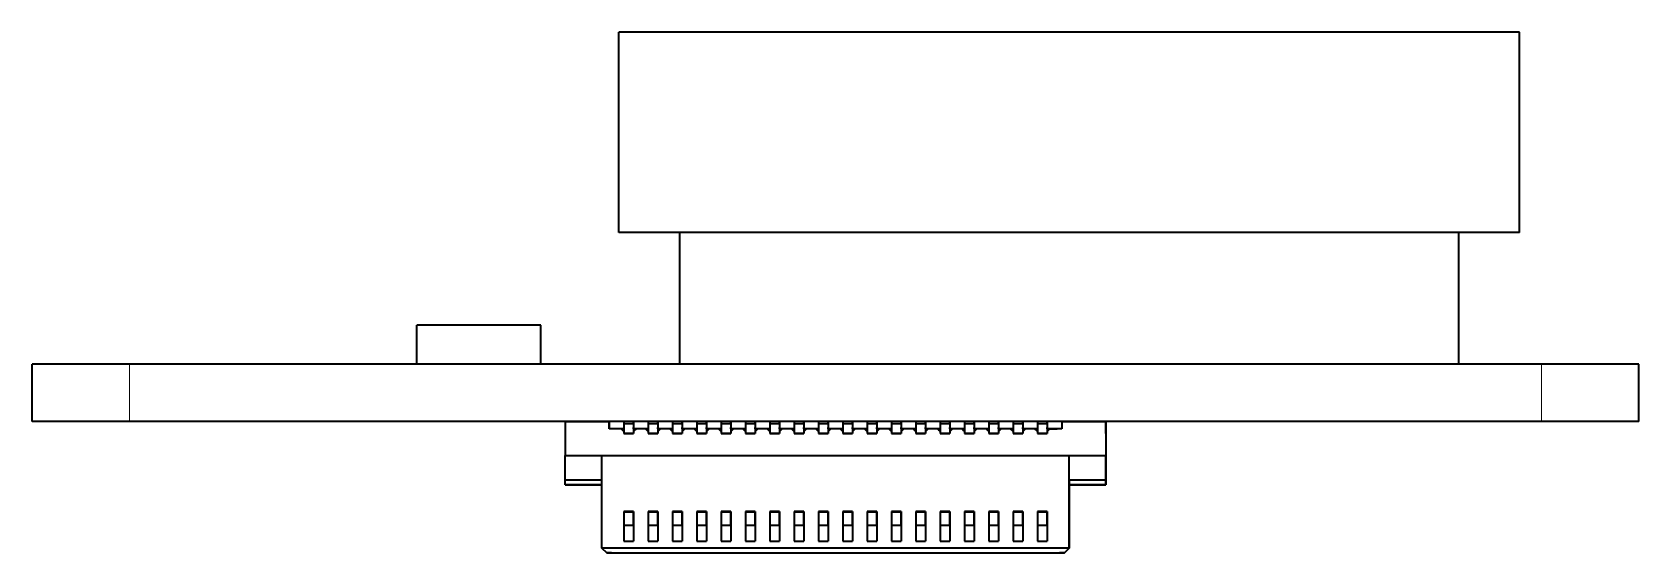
# Model space of a CAD drawing. Extents: x 415 to 970, y 249 to 591.
# Drawn here: x 586.75 to 619.75, y 546.07 to 556.77 of the extents above; entities that cross this region are included whole.
import ezdxf

# ---------------------------------------------------------------- set-up
doc = ezdxf.new("R2010")
doc.units = 0

msp = doc.modelspace()

# ---------------------------------------------------------------- linework, layer by layer
at = {"color": 7, "lineweight": 35, "ltscale": 0.4625}
for p, q in [((617.299, 556.768), (598.799, 556.768)), ((617.299, 552.648), (598.799, 552.648))]:
    msp.add_line(p, q, dxfattribs=at)
at = {"color": 7, "lineweight": 35, "ltscale": 0.103}
for p, q in [((598.799, 552.648), (598.799, 556.768)), ((617.299, 552.648), (617.299, 556.768))]:
    msp.add_line(p, q, dxfattribs=at)
at = {"color": 7, "lineweight": 35, "ltscale": 0.067499}
for p, q in [((600.049, 549.948), (600.049, 552.648)), ((616.049, 549.948), (616.049, 552.648))]:
    msp.add_line(p, q, dxfattribs=at)
at = {"color": 7, "lineweight": 35, "ltscale": 0.02}
for p, q in [((594.649, 549.948), (594.649, 550.748)), ((597.199, 549.948), (597.199, 550.748))]:
    msp.add_line(p, q, dxfattribs=at)
at = {"color": 7, "lineweight": 35, "ltscale": 0.06375}
msp.add_line((597.199, 550.748), (594.649, 550.748), dxfattribs=at)
at = {"color": 7, "lineweight": 35, "ltscale": 0.05}
for p, q in [((588.749, 549.948), (586.749, 549.948)), ((619.749, 549.948), (617.749, 549.948)), ((588.749, 548.768), (586.749, 548.768)), ((619.749, 548.768), (617.749, 548.768))]:
    msp.add_line(p, q, dxfattribs=at)
at = {"color": 7, "lineweight": 35, "ltscale": 0.029501}
for p, q in [((586.749, 548.768), (586.749, 549.948)), ((619.749, 548.768), (619.749, 549.948))]:
    msp.add_line(p, q, dxfattribs=at)
at = {"color": 7, "lineweight": 35}
for p, q in [((617.749, 549.948), (588.749, 549.948)), ((617.749, 548.768), (588.749, 548.768))]:
    msp.add_line(p, q, dxfattribs=at)
at = {"color": 7, "lineweight": 13, "ltscale": 0.029501}
for p, q in [((588.749, 548.768), (588.749, 549.948)), ((617.749, 548.768), (617.749, 549.948))]:
    msp.add_line(p, q, dxfattribs=at)
at = {"color": 7, "lineweight": 35, "ltscale": 0.017499}
for p, q in [((597.699, 548.768), (597.699, 548.068)), ((597.699, 548.768), (597.699, 548.068)), ((608.799, 548.768), (608.799, 548.068)), ((608.799, 548.768), (608.799, 548.068)), ((608.799, 548.768), (608.799, 548.068))]:
    msp.add_line(p, q, dxfattribs=at)
at = {"color": 7, "lineweight": 35, "ltscale": 0.022499}
for p, q in [((597.699, 548.768), (598.599, 548.768)), ((597.699, 548.768), (598.599, 548.768)), ((607.899, 548.768), (608.799, 548.768)), ((607.899, 548.768), (608.799, 548.768))]:
    msp.add_line(p, q, dxfattribs=at)
at = {"color": 7, "lineweight": 35, "ltscale": 0.003749}
for p, q in [((598.599, 548.768), (598.599, 548.618)), ((598.599, 548.618), (598.599, 548.768)), ((598.599, 548.618), (598.599, 548.768)), ((598.599, 548.618), (598.599, 548.768)), ((598.599, 548.768), (598.599, 548.618)), ((607.899, 548.768), (607.899, 548.618)), ((607.899, 548.768), (607.899, 548.618))]:
    msp.add_line(p, q, dxfattribs=at)
at = {"color": 7, "lineweight": 35, "ltscale": 0.006125}
for p, q in [((598.844, 548.618), (598.599, 548.618)), ((598.844, 548.618), (598.599, 548.618)), ((607.899, 548.618), (607.654, 548.618)), ((607.899, 548.618), (607.654, 548.618))]:
    msp.add_line(p, q, dxfattribs=at)
at = {"color": 7, "lineweight": 35, "ltscale": 0.001376}
for p, q in [((598.899, 548.618), (598.844, 548.618)), ((598.899, 548.618), (598.844, 548.618)), ((599.154, 548.618), (599.099, 548.618)), ((599.154, 548.618), (599.099, 548.618)), ((599.399, 548.618), (599.344, 548.618)), ((599.399, 548.618), (599.344, 548.618)), ((599.654, 548.618), (599.599, 548.618)), ((599.654, 548.618), (599.599, 548.618)), ((599.899, 548.618), (599.844, 548.618)), ((599.899, 548.618), (599.844, 548.618)), ((600.154, 548.618), (600.099, 548.618)), ((600.154, 548.618), (600.099, 548.618)), ((600.399, 548.618), (600.344, 548.618)), ((600.399, 548.618), (600.344, 548.618)), ((600.654, 548.618), (600.599, 548.618)), ((600.654, 548.618), (600.599, 548.618)), ((600.899, 548.618), (600.844, 548.618)), ((600.899, 548.618), (600.844, 548.618)), ((601.154, 548.618), (601.099, 548.618)), ((601.154, 548.618), (601.099, 548.618)), ((601.399, 548.618), (601.344, 548.618)), ((601.399, 548.618), (601.344, 548.618)), ((601.654, 548.618), (601.599, 548.618)), ((601.654, 548.618), (601.599, 548.618)), ((601.899, 548.618), (601.844, 548.618)), ((601.899, 548.618), (601.844, 548.618)), ((602.154, 548.618), (602.099, 548.618)), ((602.154, 548.618), (602.099, 548.618)), ((602.399, 548.618), (602.344, 548.618)), ((602.399, 548.618), (602.344, 548.618)), ((602.654, 548.618), (602.599, 548.618)), ((602.654, 548.618), (602.599, 548.618)), ((602.899, 548.618), (602.844, 548.618)), ((602.899, 548.618), (602.844, 548.618)), ((603.154, 548.618), (603.099, 548.618)), ((603.154, 548.618), (603.099, 548.618)), ((603.399, 548.618), (603.344, 548.618)), ((603.399, 548.618), (603.344, 548.618)), ((603.654, 548.618), (603.599, 548.618)), ((603.654, 548.618), (603.599, 548.618)), ((603.899, 548.618), (603.844, 548.618)), ((603.899, 548.618), (603.844, 548.618)), ((604.154, 548.618), (604.099, 548.618)), ((604.154, 548.618), (604.099, 548.618)), ((604.399, 548.618), (604.344, 548.618)), ((604.399, 548.618), (604.344, 548.618)), ((604.654, 548.618), (604.599, 548.618)), ((604.654, 548.618), (604.599, 548.618)), ((604.899, 548.618), (604.844, 548.618)), ((604.899, 548.618), (604.844, 548.618)), ((605.154, 548.618), (605.099, 548.618)), ((605.154, 548.618), (605.099, 548.618)), ((605.399, 548.618), (605.344, 548.618)), ((605.399, 548.618), (605.344, 548.618)), ((605.654, 548.618), (605.599, 548.618)), ((605.654, 548.618), (605.599, 548.618)), ((605.899, 548.618), (605.844, 548.618)), ((605.899, 548.618), (605.844, 548.618)), ((606.154, 548.618), (606.099, 548.618)), ((606.154, 548.618), (606.099, 548.618)), ((606.399, 548.618), (606.344, 548.618)), ((606.399, 548.618), (606.344, 548.618)), ((606.654, 548.618), (606.599, 548.618)), ((606.654, 548.618), (606.599, 548.618)), ((606.899, 548.618), (606.844, 548.618)), ((606.899, 548.618), (606.844, 548.618)), ((607.154, 548.618), (607.099, 548.618)), ((607.154, 548.618), (607.099, 548.618)), ((607.399, 548.618), (607.344, 548.618)), ((607.399, 548.618), (607.344, 548.618)), ((607.654, 548.618), (607.599, 548.618)), ((607.654, 548.618), (607.599, 548.618))]:
    msp.add_line(p, q, dxfattribs=at)
at = {"color": 7, "lineweight": 35, "ltscale": 0.001239}
for p, q in [((598.844, 548.618), (598.879, 548.583)), ((598.844, 548.618), (598.879, 548.583)), ((599.119, 548.583), (599.154, 548.618)), ((599.119, 548.583), (599.154, 548.618)), ((599.344, 548.618), (599.379, 548.583)), ((599.344, 548.618), (599.379, 548.583)), ((599.619, 548.583), (599.654, 548.618)), ((599.619, 548.583), (599.654, 548.618)), ((599.844, 548.618), (599.879, 548.583)), ((599.844, 548.618), (599.879, 548.583)), ((600.119, 548.583), (600.154, 548.618)), ((600.119, 548.583), (600.154, 548.618)), ((600.344, 548.618), (600.379, 548.583)), ((600.344, 548.618), (600.379, 548.583)), ((600.619, 548.583), (600.654, 548.618)), ((600.619, 548.583), (600.654, 548.618)), ((600.844, 548.618), (600.879, 548.583)), ((600.844, 548.618), (600.879, 548.583)), ((601.119, 548.583), (601.154, 548.618)), ((601.119, 548.583), (601.154, 548.618)), ((601.344, 548.618), (601.379, 548.583)), ((601.344, 548.618), (601.379, 548.583)), ((601.619, 548.583), (601.654, 548.618)), ((601.619, 548.583), (601.654, 548.618)), ((601.844, 548.618), (601.879, 548.583)), ((601.844, 548.618), (601.879, 548.583)), ((602.119, 548.583), (602.154, 548.618)), ((602.119, 548.583), (602.154, 548.618)), ((602.344, 548.618), (602.379, 548.583)), ((602.344, 548.618), (602.379, 548.583)), ((602.619, 548.583), (602.654, 548.618)), ((602.619, 548.583), (602.654, 548.618)), ((602.844, 548.618), (602.879, 548.583)), ((602.844, 548.618), (602.879, 548.583)), ((603.119, 548.583), (603.154, 548.618)), ((603.119, 548.583), (603.154, 548.618)), ((603.344, 548.618), (603.379, 548.583)), ((603.344, 548.618), (603.379, 548.583)), ((603.619, 548.583), (603.654, 548.618)), ((603.619, 548.583), (603.654, 548.618)), ((603.844, 548.618), (603.879, 548.583)), ((603.844, 548.618), (603.879, 548.583)), ((604.119, 548.583), (604.154, 548.618)), ((604.119, 548.583), (604.154, 548.618)), ((604.344, 548.618), (604.379, 548.583)), ((604.344, 548.618), (604.379, 548.583)), ((604.619, 548.583), (604.654, 548.618)), ((604.619, 548.583), (604.654, 548.618)), ((604.844, 548.618), (604.879, 548.583)), ((604.844, 548.618), (604.879, 548.583)), ((605.119, 548.583), (605.154, 548.618)), ((605.119, 548.583), (605.154, 548.618)), ((605.344, 548.618), (605.379, 548.583)), ((605.344, 548.618), (605.379, 548.583)), ((605.619, 548.583), (605.654, 548.618)), ((605.619, 548.583), (605.654, 548.618)), ((605.844, 548.618), (605.879, 548.583)), ((605.844, 548.618), (605.879, 548.583)), ((606.119, 548.583), (606.154, 548.618)), ((606.119, 548.583), (606.154, 548.618)), ((606.344, 548.618), (606.379, 548.583)), ((606.344, 548.618), (606.379, 548.583)), ((606.619, 548.583), (606.654, 548.618)), ((606.619, 548.583), (606.654, 548.618)), ((606.844, 548.618), (606.879, 548.583)), ((606.844, 548.618), (606.879, 548.583)), ((607.119, 548.583), (607.154, 548.618)), ((607.119, 548.583), (607.154, 548.618)), ((607.344, 548.618), (607.379, 548.583)), ((607.344, 548.618), (607.379, 548.583)), ((607.619, 548.583), (607.654, 548.618)), ((607.619, 548.583), (607.654, 548.618))]:
    msp.add_line(p, q, dxfattribs=at)
at = {"color": 7, "lineweight": 35, "ltscale": 0.001271}
for p, q in [((598.844, 548.618), (598.881, 548.583)), ((599.154, 548.618), (599.117, 548.583)), ((599.344, 548.618), (599.381, 548.583)), ((599.881, 548.583), (599.844, 548.618)), ((599.844, 548.618), (599.881, 548.583)), ((605.117, 548.583), (605.154, 548.618)), ((605.154, 548.618), (605.117, 548.583)), ((605.654, 548.618), (605.617, 548.583)), ((606.117, 548.583), (606.154, 548.618)), ((606.654, 548.618), (606.617, 548.583)), ((606.844, 548.618), (606.881, 548.583)), ((606.881, 548.583), (606.844, 548.618)), ((607.154, 548.618), (607.117, 548.583)), ((607.344, 548.618), (607.381, 548.583)), ((607.381, 548.583), (607.344, 548.618)), ((607.654, 548.618), (607.617, 548.583))]:
    msp.add_line(p, q, dxfattribs=at)
at = {"color": 7, "lineweight": 35, "ltscale": 0.000367927}
for p, q in [((598.879, 548.583), (598.868, 548.594)), ((599.379, 548.583), (599.368, 548.594)), ((605.379, 548.583), (605.368, 548.594)), ((606.379, 548.583), (606.368, 548.594))]:
    msp.add_line(p, q, dxfattribs=at)
at = {"color": 7, "lineweight": 35, "ltscale": 0.000500488}
for p, q in [((598.879, 548.583), (598.899, 548.583)), ((598.879, 548.583), (598.899, 548.583)), ((599.099, 548.583), (599.119, 548.583)), ((599.099, 548.583), (599.119, 548.583)), ((599.379, 548.583), (599.399, 548.583)), ((599.379, 548.583), (599.399, 548.583)), ((599.599, 548.583), (599.619, 548.583)), ((599.599, 548.583), (599.619, 548.583)), ((599.879, 548.583), (599.899, 548.583)), ((599.879, 548.583), (599.899, 548.583)), ((600.099, 548.583), (600.119, 548.583)), ((600.099, 548.583), (600.119, 548.583)), ((600.379, 548.583), (600.399, 548.583)), ((600.379, 548.583), (600.399, 548.583)), ((600.599, 548.583), (600.619, 548.583)), ((600.599, 548.583), (600.619, 548.583)), ((600.879, 548.583), (600.899, 548.583)), ((600.879, 548.583), (600.899, 548.583)), ((601.099, 548.583), (601.119, 548.583)), ((601.099, 548.583), (601.119, 548.583)), ((601.379, 548.583), (601.399, 548.583)), ((601.379, 548.583), (601.399, 548.583)), ((601.599, 548.583), (601.619, 548.583)), ((601.599, 548.583), (601.619, 548.583)), ((601.879, 548.583), (601.899, 548.583)), ((601.879, 548.583), (601.899, 548.583)), ((602.099, 548.583), (602.119, 548.583)), ((602.099, 548.583), (602.119, 548.583)), ((602.379, 548.583), (602.399, 548.583)), ((602.379, 548.583), (602.399, 548.583)), ((602.599, 548.583), (602.619, 548.583)), ((602.599, 548.583), (602.619, 548.583)), ((602.879, 548.583), (602.899, 548.583)), ((602.879, 548.583), (602.899, 548.583)), ((603.099, 548.583), (603.119, 548.583)), ((603.099, 548.583), (603.119, 548.583)), ((603.379, 548.583), (603.399, 548.583)), ((603.379, 548.583), (603.399, 548.583)), ((603.599, 548.583), (603.619, 548.583)), ((603.599, 548.583), (603.619, 548.583)), ((603.879, 548.583), (603.899, 548.583)), ((603.879, 548.583), (603.899, 548.583)), ((604.099, 548.583), (604.119, 548.583)), ((604.099, 548.583), (604.119, 548.583)), ((604.379, 548.583), (604.399, 548.583)), ((604.379, 548.583), (604.399, 548.583)), ((604.599, 548.583), (604.619, 548.583)), ((604.599, 548.583), (604.619, 548.583)), ((604.879, 548.583), (604.899, 548.583)), ((604.879, 548.583), (604.899, 548.583)), ((605.099, 548.583), (605.119, 548.583)), ((605.099, 548.583), (605.119, 548.583)), ((605.379, 548.583), (605.399, 548.583)), ((605.379, 548.583), (605.399, 548.583)), ((605.599, 548.583), (605.619, 548.583)), ((605.599, 548.583), (605.619, 548.583)), ((605.879, 548.583), (605.899, 548.583)), ((605.879, 548.583), (605.899, 548.583)), ((606.099, 548.583), (606.119, 548.583)), ((606.099, 548.583), (606.119, 548.583)), ((606.379, 548.583), (606.399, 548.583)), ((606.379, 548.583), (606.399, 548.583)), ((606.599, 548.583), (606.619, 548.583)), ((606.599, 548.583), (606.619, 548.583)), ((606.879, 548.583), (606.899, 548.583)), ((606.879, 548.583), (606.899, 548.583)), ((607.099, 548.583), (607.119, 548.583)), ((607.099, 548.583), (607.119, 548.583)), ((607.379, 548.583), (607.399, 548.583)), ((607.379, 548.583), (607.399, 548.583)), ((607.599, 548.583), (607.619, 548.583)), ((607.599, 548.583), (607.619, 548.583))]:
    msp.add_line(p, q, dxfattribs=at)
at = {"color": 7, "lineweight": 35, "ltscale": 0.00087594}
for p, q in [((598.899, 548.618), (598.898, 548.583)), ((599.399, 548.618), (599.398, 548.583)), ((599.899, 548.618), (599.898, 548.583)), ((605.099, 548.618), (605.099, 548.583)), ((606.099, 548.618), (606.099, 548.583)), ((606.899, 548.618), (606.898, 548.583)), ((607.399, 548.618), (607.398, 548.583))]:
    msp.add_line(p, q, dxfattribs=at)
at = {"color": 7, "lineweight": 35, "ltscale": 0.00125}
for p, q in [((598.899, 548.768), (598.899, 548.718)), ((598.899, 548.768), (598.899, 548.718)), ((599.099, 548.718), (599.099, 548.768)), ((599.099, 548.718), (599.099, 548.768)), ((599.099, 548.768), (599.099, 548.718)), ((599.399, 548.768), (599.399, 548.718)), ((599.399, 548.768), (599.399, 548.718)), ((599.599, 548.718), (599.599, 548.768)), ((599.599, 548.718), (599.599, 548.768)), ((599.599, 548.768), (599.599, 548.718)), ((599.899, 548.768), (599.899, 548.718)), ((599.899, 548.768), (599.899, 548.718)), ((600.099, 548.718), (600.099, 548.768)), ((600.099, 548.718), (600.099, 548.768)), ((600.099, 548.768), (600.099, 548.718)), ((600.399, 548.768), (600.399, 548.718)), ((600.399, 548.768), (600.399, 548.718)), ((600.599, 548.718), (600.599, 548.768)), ((600.599, 548.718), (600.599, 548.768)), ((600.599, 548.768), (600.599, 548.718)), ((600.899, 548.768), (600.899, 548.718)), ((600.899, 548.768), (600.899, 548.718)), ((601.099, 548.768), (601.099, 548.718)), ((601.099, 548.718), (601.099, 548.768)), ((601.099, 548.718), (601.099, 548.768)), ((601.399, 548.768), (601.399, 548.718)), ((601.399, 548.768), (601.399, 548.718)), ((601.599, 548.768), (601.599, 548.718)), ((601.599, 548.718), (601.599, 548.768)), ((601.599, 548.718), (601.599, 548.768)), ((601.899, 548.768), (601.899, 548.718)), ((601.899, 548.768), (601.899, 548.718)), ((602.099, 548.768), (602.099, 548.718)), ((602.099, 548.718), (602.099, 548.768)), ((602.099, 548.718), (602.099, 548.768)), ((602.399, 548.768), (602.399, 548.718)), ((602.399, 548.768), (602.399, 548.718)), ((602.599, 548.768), (602.599, 548.718)), ((602.599, 548.718), (602.599, 548.768)), ((602.599, 548.718), (602.599, 548.768)), ((602.899, 548.768), (602.899, 548.718)), ((602.899, 548.768), (602.899, 548.718)), ((603.099, 548.718), (603.099, 548.768)), ((603.099, 548.718), (603.099, 548.768)), ((603.099, 548.768), (603.099, 548.718)), ((603.399, 548.768), (603.399, 548.718)), ((603.399, 548.768), (603.399, 548.718)), ((603.599, 548.718), (603.599, 548.768)), ((603.599, 548.718), (603.599, 548.768)), ((603.599, 548.768), (603.599, 548.718)), ((603.899, 548.768), (603.899, 548.718)), ((603.899, 548.768), (603.899, 548.718)), ((604.099, 548.718), (604.099, 548.768)), ((604.099, 548.768), (604.099, 548.718)), ((604.099, 548.718), (604.099, 548.768)), ((604.399, 548.768), (604.399, 548.718)), ((604.399, 548.768), (604.399, 548.718)), ((604.599, 548.768), (604.599, 548.718)), ((604.599, 548.718), (604.599, 548.768)), ((604.599, 548.718), (604.599, 548.768)), ((604.899, 548.768), (604.899, 548.718)), ((604.899, 548.768), (604.899, 548.718)), ((605.099, 548.718), (605.099, 548.768)), ((605.099, 548.718), (605.099, 548.768)), ((605.099, 548.768), (605.099, 548.718)), ((605.399, 548.768), (605.399, 548.718)), ((605.399, 548.768), (605.399, 548.718)), ((605.599, 548.718), (605.599, 548.768)), ((605.599, 548.718), (605.599, 548.768)), ((605.599, 548.768), (605.599, 548.718)), ((605.899, 548.768), (605.899, 548.718)), ((605.899, 548.768), (605.899, 548.718)), ((606.099, 548.718), (606.099, 548.768)), ((606.099, 548.718), (606.099, 548.768)), ((606.099, 548.768), (606.099, 548.718)), ((606.399, 548.768), (606.399, 548.718)), ((606.399, 548.768), (606.399, 548.718)), ((606.599, 548.718), (606.599, 548.768)), ((606.599, 548.718), (606.599, 548.768)), ((606.599, 548.768), (606.599, 548.718)), ((606.899, 548.768), (606.899, 548.718)), ((606.899, 548.768), (606.899, 548.718)), ((607.099, 548.718), (607.099, 548.768)), ((607.099, 548.718), (607.099, 548.768)), ((607.099, 548.768), (607.099, 548.718)), ((607.399, 548.768), (607.399, 548.718)), ((607.399, 548.768), (607.399, 548.718)), ((607.599, 548.718), (607.599, 548.768)), ((607.599, 548.718), (607.599, 548.768)), ((607.599, 548.768), (607.599, 548.718)), ((598.399, 547.468), (598.449, 547.468)), ((598.449, 547.468), (598.399, 547.468)), ((608.099, 547.468), (608.049, 547.468)), ((608.049, 547.468), (608.099, 547.468))]:
    msp.add_line(p, q, dxfattribs=at)
at = {"color": 7, "lineweight": 35, "ltscale": 0.004999}
for p, q in [((599.099, 548.768), (598.899, 548.768)), ((599.099, 548.768), (598.899, 548.768)), ((599.099, 548.718), (598.899, 548.718)), ((599.099, 548.718), (598.899, 548.718)), ((598.899, 548.518), (599.099, 548.518)), ((599.099, 548.518), (598.899, 548.518)), ((599.099, 548.518), (598.899, 548.518)), ((599.599, 548.768), (599.399, 548.768)), ((599.599, 548.768), (599.399, 548.768)), ((599.599, 548.718), (599.399, 548.718)), ((599.599, 548.718), (599.399, 548.718)), ((599.399, 548.518), (599.599, 548.518)), ((599.599, 548.518), (599.399, 548.518)), ((599.599, 548.518), (599.399, 548.518)), ((600.099, 548.768), (599.899, 548.768)), ((600.099, 548.768), (599.899, 548.768)), ((600.099, 548.718), (599.899, 548.718)), ((600.099, 548.718), (599.899, 548.718)), ((599.899, 548.518), (600.099, 548.518)), ((600.099, 548.518), (599.899, 548.518)), ((600.099, 548.518), (599.899, 548.518)), ((600.599, 548.768), (600.399, 548.768)), ((600.599, 548.768), (600.399, 548.768)), ((600.599, 548.718), (600.399, 548.718)), ((600.599, 548.718), (600.399, 548.718)), ((600.399, 548.518), (600.599, 548.518)), ((600.599, 548.518), (600.399, 548.518)), ((600.599, 548.518), (600.399, 548.518)), ((601.099, 548.768), (600.899, 548.768)), ((601.099, 548.768), (600.899, 548.768)), ((601.099, 548.718), (600.899, 548.718)), ((601.099, 548.718), (600.899, 548.718)), ((601.099, 548.518), (600.899, 548.518)), ((601.099, 548.518), (600.899, 548.518)), ((600.899, 548.518), (601.099, 548.518)), ((601.599, 548.768), (601.399, 548.768)), ((601.599, 548.768), (601.399, 548.768)), ((601.599, 548.718), (601.399, 548.718)), ((601.599, 548.718), (601.399, 548.718)), ((601.599, 548.518), (601.399, 548.518)), ((601.599, 548.518), (601.399, 548.518)), ((601.399, 548.518), (601.599, 548.518)), ((602.099, 548.768), (601.899, 548.768)), ((602.099, 548.768), (601.899, 548.768)), ((602.099, 548.718), (601.899, 548.718)), ((602.099, 548.718), (601.899, 548.718)), ((602.099, 548.518), (601.899, 548.518)), ((602.099, 548.518), (601.899, 548.518)), ((601.899, 548.518), (602.099, 548.518)), ((602.599, 548.768), (602.399, 548.768)), ((602.599, 548.768), (602.399, 548.768)), ((602.599, 548.718), (602.399, 548.718)), ((602.599, 548.718), (602.399, 548.718)), ((602.599, 548.518), (602.399, 548.518)), ((602.599, 548.518), (602.399, 548.518)), ((602.399, 548.518), (602.599, 548.518)), ((603.099, 548.768), (602.899, 548.768)), ((603.099, 548.768), (602.899, 548.768)), ((603.099, 548.718), (602.899, 548.718)), ((603.099, 548.718), (602.899, 548.718)), ((603.099, 548.518), (602.899, 548.518)), ((603.099, 548.518), (602.899, 548.518)), ((602.899, 548.518), (603.099, 548.518)), ((603.599, 548.768), (603.399, 548.768)), ((603.599, 548.768), (603.399, 548.768)), ((603.599, 548.718), (603.399, 548.718)), ((603.599, 548.718), (603.399, 548.718)), ((603.599, 548.518), (603.399, 548.518)), ((603.599, 548.518), (603.399, 548.518)), ((603.399, 548.518), (603.599, 548.518)), ((604.099, 548.768), (603.899, 548.768)), ((604.099, 548.768), (603.899, 548.768)), ((604.099, 548.718), (603.899, 548.718)), ((604.099, 548.718), (603.899, 548.718)), ((604.099, 548.518), (603.899, 548.518)), ((604.099, 548.518), (603.899, 548.518)), ((603.899, 548.518), (604.099, 548.518)), ((604.599, 548.768), (604.399, 548.768)), ((604.599, 548.768), (604.399, 548.768)), ((604.599, 548.718), (604.399, 548.718)), ((604.599, 548.718), (604.399, 548.718)), ((604.599, 548.518), (604.399, 548.518)), ((604.599, 548.518), (604.399, 548.518)), ((604.399, 548.518), (604.599, 548.518)), ((605.099, 548.768), (604.899, 548.768)), ((605.099, 548.768), (604.899, 548.768)), ((605.099, 548.718), (604.899, 548.718)), ((605.099, 548.718), (604.899, 548.718)), ((605.099, 548.518), (604.899, 548.518)), ((605.099, 548.518), (604.899, 548.518)), ((604.899, 548.518), (605.099, 548.518)), ((605.599, 548.768), (605.399, 548.768)), ((605.599, 548.768), (605.399, 548.768)), ((605.599, 548.718), (605.399, 548.718)), ((605.599, 548.718), (605.399, 548.718)), ((605.599, 548.518), (605.399, 548.518)), ((605.599, 548.518), (605.399, 548.518)), ((605.399, 548.518), (605.599, 548.518)), ((606.099, 548.768), (605.899, 548.768)), ((606.099, 548.768), (605.899, 548.768)), ((606.099, 548.718), (605.899, 548.718)), ((606.099, 548.718), (605.899, 548.718)), ((606.099, 548.518), (605.899, 548.518)), ((606.099, 548.518), (605.899, 548.518)), ((605.899, 548.518), (606.099, 548.518)), ((606.599, 548.768), (606.399, 548.768)), ((606.599, 548.768), (606.399, 548.768)), ((606.599, 548.718), (606.399, 548.718)), ((606.599, 548.718), (606.399, 548.718)), ((606.599, 548.518), (606.399, 548.518)), ((606.599, 548.518), (606.399, 548.518)), ((606.399, 548.518), (606.599, 548.518)), ((607.099, 548.768), (606.899, 548.768)), ((607.099, 548.768), (606.899, 548.768)), ((607.099, 548.718), (606.899, 548.718)), ((607.099, 548.718), (606.899, 548.718)), ((607.099, 548.518), (606.899, 548.518)), ((607.099, 548.518), (606.899, 548.518)), ((606.899, 548.518), (607.099, 548.518)), ((607.599, 548.768), (607.399, 548.768)), ((607.599, 548.768), (607.399, 548.768)), ((607.599, 548.718), (607.399, 548.718)), ((607.599, 548.718), (607.399, 548.718)), ((607.599, 548.518), (607.399, 548.518)), ((607.599, 548.518), (607.399, 548.518)), ((607.399, 548.518), (607.599, 548.518)), ((599.099, 546.918), (598.899, 546.918)), ((599.099, 546.918), (598.899, 546.918)), ((598.899, 546.913), (599.099, 546.913)), ((599.099, 546.913), (598.899, 546.913)), ((599.099, 546.913), (598.899, 546.913)), ((599.599, 546.918), (599.399, 546.918)), ((599.599, 546.918), (599.399, 546.918)), ((599.399, 546.913), (599.599, 546.913)), ((599.599, 546.913), (599.399, 546.913)), ((599.599, 546.913), (599.399, 546.913)), ((600.099, 546.918), (599.899, 546.918)), ((600.099, 546.918), (599.899, 546.918)), ((599.899, 546.913), (600.099, 546.913)), ((600.099, 546.913), (599.899, 546.913)), ((600.099, 546.913), (599.899, 546.913)), ((600.599, 546.918), (600.399, 546.918)), ((600.599, 546.918), (600.399, 546.918)), ((600.399, 546.913), (600.599, 546.913)), ((600.599, 546.913), (600.399, 546.913)), ((600.599, 546.913), (600.399, 546.913)), ((601.099, 546.918), (600.899, 546.918)), ((601.099, 546.918), (600.899, 546.918)), ((600.899, 546.913), (601.099, 546.913)), ((601.099, 546.913), (600.899, 546.913)), ((601.099, 546.913), (600.899, 546.913)), ((601.599, 546.918), (601.399, 546.918)), ((601.599, 546.918), (601.399, 546.918)), ((601.399, 546.913), (601.599, 546.913)), ((601.599, 546.913), (601.399, 546.913)), ((601.599, 546.913), (601.399, 546.913)), ((602.099, 546.918), (601.899, 546.918)), ((602.099, 546.918), (601.899, 546.918)), ((601.899, 546.913), (602.099, 546.913)), ((602.099, 546.913), (601.899, 546.913)), ((602.099, 546.913), (601.899, 546.913)), ((602.599, 546.918), (602.399, 546.918)), ((602.599, 546.918), (602.399, 546.918)), ((602.399, 546.913), (602.599, 546.913)), ((602.599, 546.913), (602.399, 546.913)), ((602.599, 546.913), (602.399, 546.913)), ((603.099, 546.918), (602.899, 546.918)), ((603.099, 546.918), (602.899, 546.918)), ((603.099, 546.913), (602.899, 546.913)), ((603.099, 546.913), (602.899, 546.913)), ((602.899, 546.913), (603.099, 546.913)), ((603.599, 546.918), (603.399, 546.918)), ((603.599, 546.918), (603.399, 546.918)), ((603.599, 546.913), (603.399, 546.913)), ((603.599, 546.913), (603.399, 546.913)), ((603.399, 546.913), (603.599, 546.913)), ((604.099, 546.918), (603.899, 546.918)), ((604.099, 546.918), (603.899, 546.918)), ((604.099, 546.913), (603.899, 546.913)), ((604.099, 546.913), (603.899, 546.913)), ((603.899, 546.913), (604.099, 546.913)), ((604.599, 546.918), (604.399, 546.918)), ((604.599, 546.918), (604.399, 546.918)), ((604.599, 546.913), (604.399, 546.913)), ((604.599, 546.913), (604.399, 546.913)), ((604.399, 546.913), (604.599, 546.913)), ((605.099, 546.918), (604.899, 546.918)), ((605.099, 546.918), (604.899, 546.918)), ((604.899, 546.913), (605.099, 546.913)), ((605.099, 546.913), (604.899, 546.913)), ((605.099, 546.913), (604.899, 546.913)), ((605.599, 546.918), (605.399, 546.918)), ((605.599, 546.918), (605.399, 546.918)), ((605.399, 546.913), (605.599, 546.913)), ((605.599, 546.913), (605.399, 546.913)), ((605.599, 546.913), (605.399, 546.913)), ((606.099, 546.918), (605.899, 546.918)), ((606.099, 546.918), (605.899, 546.918)), ((605.899, 546.913), (606.099, 546.913)), ((606.099, 546.913), (605.899, 546.913)), ((606.099, 546.913), (605.899, 546.913)), ((606.599, 546.918), (606.399, 546.918)), ((606.599, 546.918), (606.399, 546.918)), ((606.399, 546.913), (606.599, 546.913)), ((606.599, 546.913), (606.399, 546.913)), ((606.599, 546.913), (606.399, 546.913)), ((607.099, 546.918), (606.899, 546.918)), ((607.099, 546.918), (606.899, 546.918)), ((606.899, 546.913), (607.099, 546.913)), ((607.099, 546.913), (606.899, 546.913)), ((607.099, 546.913), (606.899, 546.913)), ((607.599, 546.918), (607.399, 546.918)), ((607.599, 546.918), (607.399, 546.918)), ((607.399, 546.913), (607.599, 546.913)), ((607.599, 546.913), (607.399, 546.913)), ((607.599, 546.913), (607.399, 546.913)), ((599.099, 546.633), (598.899, 546.633)), ((599.099, 546.633), (598.899, 546.633)), ((599.599, 546.633), (599.399, 546.633)), ((599.599, 546.633), (599.399, 546.633)), ((600.099, 546.633), (599.899, 546.633)), ((600.099, 546.633), (599.899, 546.633)), ((600.599, 546.633), (600.399, 546.633)), ((600.599, 546.633), (600.399, 546.633)), ((601.099, 546.633), (600.899, 546.633)), ((601.099, 546.633), (600.899, 546.633)), ((601.599, 546.633), (601.399, 546.633)), ((601.599, 546.633), (601.399, 546.633)), ((602.099, 546.633), (601.899, 546.633)), ((602.099, 546.633), (601.899, 546.633)), ((602.599, 546.633), (602.399, 546.633)), ((602.599, 546.633), (602.399, 546.633)), ((603.099, 546.633), (602.899, 546.633)), ((603.099, 546.633), (602.899, 546.633)), ((603.599, 546.633), (603.399, 546.633)), ((603.599, 546.633), (603.399, 546.633)), ((604.099, 546.633), (603.899, 546.633)), ((604.099, 546.633), (603.899, 546.633)), ((604.599, 546.633), (604.399, 546.633)), ((604.599, 546.633), (604.399, 546.633)), ((605.099, 546.633), (604.899, 546.633)), ((605.099, 546.633), (604.899, 546.633)), ((605.599, 546.633), (605.399, 546.633)), ((605.599, 546.633), (605.399, 546.633)), ((606.099, 546.633), (605.899, 546.633)), ((606.099, 546.633), (605.899, 546.633)), ((606.599, 546.633), (606.399, 546.633)), ((606.599, 546.633), (606.399, 546.633)), ((607.099, 546.633), (606.899, 546.633)), ((607.099, 546.633), (606.899, 546.633)), ((607.599, 546.633), (607.399, 546.633)), ((607.599, 546.633), (607.399, 546.633)), ((598.899, 546.311), (599.099, 546.311)), ((598.899, 546.311), (599.099, 546.311)), ((599.399, 546.311), (599.599, 546.311)), ((599.399, 546.311), (599.599, 546.311)), ((599.899, 546.311), (600.099, 546.311)), ((599.899, 546.311), (600.099, 546.311)), ((600.399, 546.311), (600.599, 546.311)), ((600.399, 546.311), (600.599, 546.311)), ((600.899, 546.311), (601.099, 546.311)), ((600.899, 546.311), (601.099, 546.311)), ((601.399, 546.311), (601.599, 546.311)), ((601.399, 546.311), (601.599, 546.311)), ((601.899, 546.311), (602.099, 546.311)), ((601.899, 546.311), (602.099, 546.311)), ((602.399, 546.311), (602.599, 546.311)), ((602.399, 546.311), (602.599, 546.311)), ((602.899, 546.311), (603.099, 546.311)), ((602.899, 546.311), (603.099, 546.311)), ((603.399, 546.311), (603.599, 546.311)), ((603.399, 546.311), (603.599, 546.311)), ((603.899, 546.311), (604.099, 546.311)), ((603.899, 546.311), (604.099, 546.311)), ((604.399, 546.311), (604.599, 546.311)), ((604.399, 546.311), (604.599, 546.311)), ((604.899, 546.311), (605.099, 546.311)), ((604.899, 546.311), (605.099, 546.311)), ((605.399, 546.311), (605.599, 546.311)), ((605.399, 546.311), (605.599, 546.311)), ((605.899, 546.311), (606.099, 546.311)), ((605.899, 546.311), (606.099, 546.311)), ((606.399, 546.311), (606.599, 546.311)), ((606.399, 546.311), (606.599, 546.311)), ((606.899, 546.311), (607.099, 546.311)), ((606.899, 546.311), (607.099, 546.311)), ((607.399, 546.311), (607.599, 546.311)), ((607.399, 546.311), (607.599, 546.311))]:
    msp.add_line(p, q, dxfattribs=at)
at = {"color": 7, "lineweight": 35, "ltscale": 0.005}
for p, q in [((598.899, 548.718), (598.899, 548.518)), ((598.899, 548.718), (598.899, 548.518)), ((599.099, 548.718), (599.099, 548.518)), ((599.099, 548.718), (599.099, 548.518)), ((599.399, 548.718), (599.399, 548.518)), ((599.399, 548.718), (599.399, 548.518)), ((599.599, 548.718), (599.599, 548.518)), ((599.599, 548.718), (599.599, 548.518)), ((599.899, 548.718), (599.899, 548.518)), ((599.899, 548.718), (599.899, 548.518)), ((600.099, 548.718), (600.099, 548.518)), ((600.099, 548.718), (600.099, 548.518)), ((600.399, 548.718), (600.399, 548.518)), ((600.399, 548.718), (600.399, 548.518)), ((600.599, 548.718), (600.599, 548.518)), ((600.599, 548.718), (600.599, 548.518)), ((600.899, 548.718), (600.899, 548.518)), ((600.899, 548.718), (600.899, 548.518)), ((601.099, 548.718), (601.099, 548.518)), ((601.099, 548.718), (601.099, 548.518)), ((601.399, 548.718), (601.399, 548.518)), ((601.399, 548.718), (601.399, 548.518)), ((601.599, 548.718), (601.599, 548.518)), ((601.599, 548.718), (601.599, 548.518)), ((601.899, 548.718), (601.899, 548.518)), ((601.899, 548.718), (601.899, 548.518)), ((602.099, 548.718), (602.099, 548.518)), ((602.099, 548.718), (602.099, 548.518)), ((602.399, 548.718), (602.399, 548.518)), ((602.399, 548.718), (602.399, 548.518)), ((602.599, 548.718), (602.599, 548.518)), ((602.599, 548.718), (602.599, 548.518)), ((602.899, 548.718), (602.899, 548.518)), ((602.899, 548.718), (602.899, 548.518)), ((603.099, 548.718), (603.099, 548.518)), ((603.099, 548.718), (603.099, 548.518)), ((603.399, 548.718), (603.399, 548.518)), ((603.399, 548.718), (603.399, 548.518)), ((603.599, 548.718), (603.599, 548.518)), ((603.599, 548.718), (603.599, 548.518)), ((603.899, 548.718), (603.899, 548.518)), ((603.899, 548.718), (603.899, 548.518)), ((604.099, 548.718), (604.099, 548.518)), ((604.099, 548.718), (604.099, 548.518)), ((604.399, 548.718), (604.399, 548.518)), ((604.399, 548.718), (604.399, 548.518)), ((604.599, 548.718), (604.599, 548.518)), ((604.599, 548.718), (604.599, 548.518)), ((604.899, 548.718), (604.899, 548.518)), ((604.899, 548.718), (604.899, 548.518)), ((605.099, 548.718), (605.099, 548.518)), ((605.099, 548.718), (605.099, 548.518)), ((605.399, 548.718), (605.399, 548.518)), ((605.399, 548.718), (605.399, 548.518)), ((605.599, 548.718), (605.599, 548.518)), ((605.599, 548.718), (605.599, 548.518)), ((605.899, 548.718), (605.899, 548.518)), ((605.899, 548.718), (605.899, 548.518)), ((606.099, 548.718), (606.099, 548.518)), ((606.099, 548.718), (606.099, 548.518)), ((606.399, 548.718), (606.399, 548.518)), ((606.399, 548.718), (606.399, 548.518)), ((606.599, 548.718), (606.599, 548.518)), ((606.599, 548.718), (606.599, 548.518)), ((606.899, 548.718), (606.899, 548.518)), ((606.899, 548.718), (606.899, 548.518)), ((607.099, 548.718), (607.099, 548.518)), ((607.099, 548.718), (607.099, 548.518)), ((607.399, 548.718), (607.399, 548.518)), ((607.399, 548.718), (607.399, 548.518)), ((607.599, 548.718), (607.599, 548.518)), ((607.599, 548.718), (607.599, 548.518))]:
    msp.add_line(p, q, dxfattribs=at)
at = {"color": 7, "lineweight": 35, "ltscale": 0.003036}
for p, q in [((599.099, 548.768), (599.099, 548.647)), ((599.099, 548.768), (599.099, 548.647)), ((599.599, 548.768), (599.599, 548.647)), ((599.599, 548.768), (599.599, 548.647)), ((600.099, 548.768), (600.099, 548.647)), ((600.099, 548.768), (600.099, 548.647)), ((600.599, 548.768), (600.599, 548.647)), ((600.599, 548.768), (600.599, 548.647)), ((601.099, 548.768), (601.099, 548.647)), ((601.099, 548.768), (601.099, 548.647)), ((601.599, 548.768), (601.599, 548.647)), ((601.599, 548.768), (601.599, 548.647)), ((602.099, 548.768), (602.099, 548.647)), ((602.099, 548.768), (602.099, 548.647)), ((602.599, 548.768), (602.599, 548.647)), ((602.599, 548.768), (602.599, 548.647)), ((603.099, 548.768), (603.099, 548.647)), ((603.099, 548.768), (603.099, 548.647)), ((603.599, 548.768), (603.599, 548.647)), ((603.599, 548.768), (603.599, 548.647)), ((604.099, 548.768), (604.099, 548.647)), ((604.099, 548.768), (604.099, 548.647)), ((604.599, 548.768), (604.599, 548.647)), ((604.599, 548.768), (604.599, 548.647)), ((605.099, 548.768), (605.099, 548.647)), ((605.099, 548.768), (605.099, 548.647)), ((605.599, 548.768), (605.599, 548.647)), ((605.599, 548.768), (605.599, 548.647)), ((606.099, 548.768), (606.099, 548.647)), ((606.099, 548.768), (606.099, 548.647)), ((606.599, 548.768), (606.599, 548.647)), ((606.599, 548.768), (606.599, 548.647)), ((607.099, 548.768), (607.099, 548.647)), ((607.099, 548.768), (607.099, 548.647)), ((607.599, 548.768), (607.599, 548.647)), ((607.599, 548.768), (607.599, 548.647))]:
    msp.add_line(p, q, dxfattribs=at)
at = {"color": 7, "lineweight": 35, "ltscale": 0.002502}
for p, q in [((599.099, 548.718), (599.099, 548.618)), ((605.099, 548.718), (605.099, 548.618)), ((605.599, 548.718), (605.599, 548.618)), ((606.099, 548.718), (606.099, 548.618)), ((606.599, 548.718), (606.599, 548.618)), ((607.099, 548.718), (607.099, 548.618)), ((607.599, 548.718), (607.599, 548.618))]:
    msp.add_line(p, q, dxfattribs=at)
at = {"color": 7, "lineweight": 35, "ltscale": 0.000712585}
for p, q in [((599.099, 548.647), (599.099, 548.618)), ((599.099, 548.618), (599.099, 548.647)), ((599.599, 548.647), (599.599, 548.618)), ((599.599, 548.618), (599.599, 548.647)), ((600.099, 548.647), (600.099, 548.618)), ((600.099, 548.618), (600.099, 548.647)), ((600.599, 548.647), (600.599, 548.618)), ((600.599, 548.618), (600.599, 548.647)), ((601.099, 548.618), (601.099, 548.647)), ((601.099, 548.647), (601.099, 548.618)), ((601.599, 548.618), (601.599, 548.647)), ((601.599, 548.647), (601.599, 548.618)), ((602.099, 548.618), (602.099, 548.647)), ((602.099, 548.647), (602.099, 548.618)), ((602.599, 548.618), (602.599, 548.647)), ((602.599, 548.647), (602.599, 548.618)), ((603.099, 548.647), (603.099, 548.618)), ((603.099, 548.618), (603.099, 548.647)), ((603.599, 548.647), (603.599, 548.618)), ((603.599, 548.618), (603.599, 548.647)), ((604.099, 548.647), (604.099, 548.618)), ((604.099, 548.618), (604.099, 548.647)), ((604.599, 548.618), (604.599, 548.647)), ((604.599, 548.647), (604.599, 548.618)), ((605.099, 548.647), (605.099, 548.618)), ((605.099, 548.618), (605.099, 548.647)), ((605.599, 548.647), (605.599, 548.618)), ((605.599, 548.618), (605.599, 548.647)), ((606.099, 548.647), (606.099, 548.618)), ((606.099, 548.618), (606.099, 548.647)), ((606.599, 548.647), (606.599, 548.618)), ((606.599, 548.618), (606.599, 548.647)), ((607.099, 548.647), (607.099, 548.618)), ((607.099, 548.618), (607.099, 548.647)), ((607.599, 548.647), (607.599, 548.618)), ((607.599, 548.618), (607.599, 548.647))]:
    msp.add_line(p, q, dxfattribs=at)
at = {"color": 7, "lineweight": 35, "ltscale": 0.000875854}
for p, q in [((599.099, 548.618), (599.099, 548.583)), ((599.599, 548.618), (599.599, 548.583)), ((600.099, 548.618), (600.099, 548.583)), ((600.599, 548.618), (600.599, 548.583)), ((601.099, 548.618), (601.099, 548.583)), ((601.599, 548.618), (601.599, 548.583)), ((602.099, 548.618), (602.099, 548.583)), ((602.599, 548.618), (602.599, 548.583)), ((603.099, 548.618), (603.099, 548.583)), ((603.599, 548.618), (603.599, 548.583)), ((604.099, 548.618), (604.099, 548.583)), ((604.599, 548.618), (604.599, 548.583)), ((605.599, 548.618), (605.599, 548.583)), ((606.599, 548.618), (606.599, 548.583)), ((607.099, 548.618), (607.099, 548.583)), ((607.599, 548.618), (607.599, 548.583))]:
    msp.add_line(p, q, dxfattribs=at)
at = {"color": 7, "lineweight": 35, "ltscale": 0.001625}
for p, q in [((599.099, 548.583), (599.099, 548.518)), ((599.599, 548.583), (599.599, 548.518)), ((600.099, 548.583), (600.099, 548.518)), ((600.599, 548.583), (600.599, 548.518)), ((601.099, 548.583), (601.099, 548.518)), ((601.599, 548.583), (601.599, 548.518)), ((602.099, 548.583), (602.099, 548.518)), ((602.599, 548.583), (602.599, 548.518)), ((603.099, 548.583), (603.099, 548.518)), ((603.599, 548.583), (603.599, 548.518)), ((604.099, 548.583), (604.099, 548.518)), ((604.599, 548.583), (604.599, 548.518)), ((605.099, 548.583), (605.099, 548.518)), ((605.599, 548.583), (605.599, 548.518)), ((606.099, 548.583), (606.099, 548.518)), ((606.599, 548.583), (606.599, 548.518)), ((607.099, 548.583), (607.099, 548.518)), ((607.599, 548.583), (607.599, 548.518))]:
    msp.add_line(p, q, dxfattribs=at)
at = {"color": 7, "lineweight": 35, "ltscale": 0.004749}
for p, q in [((599.344, 548.618), (599.154, 548.618)), ((599.344, 548.618), (599.154, 548.618)), ((599.844, 548.618), (599.654, 548.618)), ((599.844, 548.618), (599.654, 548.618)), ((600.344, 548.618), (600.154, 548.618)), ((600.344, 548.618), (600.154, 548.618)), ((600.844, 548.618), (600.654, 548.618)), ((600.844, 548.618), (600.654, 548.618)), ((601.344, 548.618), (601.154, 548.618)), ((601.344, 548.618), (601.154, 548.618)), ((601.844, 548.618), (601.654, 548.618)), ((601.844, 548.618), (601.654, 548.618)), ((602.344, 548.618), (602.154, 548.618)), ((602.344, 548.618), (602.154, 548.618)), ((602.844, 548.618), (602.654, 548.618)), ((602.844, 548.618), (602.654, 548.618)), ((603.344, 548.618), (603.154, 548.618)), ((603.344, 548.618), (603.154, 548.618)), ((603.844, 548.618), (603.654, 548.618)), ((603.844, 548.618), (603.654, 548.618)), ((604.344, 548.618), (604.154, 548.618)), ((604.344, 548.618), (604.154, 548.618)), ((604.844, 548.618), (604.654, 548.618)), ((604.844, 548.618), (604.654, 548.618)), ((605.344, 548.618), (605.154, 548.618)), ((605.344, 548.618), (605.154, 548.618)), ((605.844, 548.618), (605.654, 548.618)), ((605.844, 548.618), (605.654, 548.618)), ((606.344, 548.618), (606.154, 548.618)), ((606.344, 548.618), (606.154, 548.618)), ((606.844, 548.618), (606.654, 548.618)), ((606.844, 548.618), (606.654, 548.618)), ((607.344, 548.618), (607.154, 548.618)), ((607.344, 548.618), (607.154, 548.618))]:
    msp.add_line(p, q, dxfattribs=at)
at = {"color": 7, "lineweight": 35, "ltscale": 0.002499}
for p, q in [((599.599, 548.718), (599.599, 548.618)), ((600.099, 548.718), (600.099, 548.618)), ((600.599, 548.718), (600.599, 548.618)), ((601.099, 548.718), (601.099, 548.618)), ((601.599, 548.718), (601.599, 548.618)), ((602.099, 548.718), (602.099, 548.618)), ((602.599, 548.718), (602.599, 548.618)), ((603.099, 548.718), (603.099, 548.618)), ((603.599, 548.718), (603.599, 548.618)), ((604.099, 548.718), (604.099, 548.618)), ((604.599, 548.718), (604.599, 548.618))]:
    msp.add_line(p, q, dxfattribs=at)
at = {"color": 7, "lineweight": 35, "ltscale": 0.0004769}
for p, q in [((600.365, 548.597), (600.379, 548.583)), ((600.865, 548.597), (600.879, 548.583)), ((601.365, 548.597), (601.379, 548.583)), ((601.865, 548.597), (601.879, 548.583)), ((602.365, 548.597), (602.379, 548.583)), ((602.865, 548.597), (602.879, 548.583)), ((603.365, 548.597), (603.379, 548.583)), ((603.865, 548.597), (603.879, 548.583)), ((604.365, 548.597), (604.379, 548.583)), ((605.365, 548.597), (605.379, 548.583)), ((606.365, 548.597), (606.379, 548.583))]:
    msp.add_line(p, q, dxfattribs=at)
at = {"color": 7, "lineweight": 35, "ltscale": 0.000578322}
for p, q in [((604.862, 548.6), (604.879, 548.583)), ((605.862, 548.6), (605.879, 548.583))]:
    msp.add_line(p, q, dxfattribs=at)
at = {"color": 7, "lineweight": 35, "ltscale": 0.003624}
msp.add_line((607.654, 548.618), (607.799, 548.618), dxfattribs=at)
at = {"color": 7, "lineweight": 35, "ltscale": 0.00625}
for p, q in [((608.799, 548.768), (608.799, 548.518)), ((608.799, 548.518), (608.799, 548.768))]:
    msp.add_line(p, q, dxfattribs=at)
at = {"color": 7, "lineweight": 35, "ltscale": 0.0125}
for p, q in [((597.699, 547.568), (597.699, 548.068)), ((597.699, 547.568), (597.699, 548.068)), ((608.049, 547.568), (608.049, 548.068)), ((608.799, 548.068), (608.799, 547.568)), ((608.799, 547.568), (608.799, 548.068)), ((608.799, 548.068), (608.799, 547.568))]:
    msp.add_line(p, q, dxfattribs=at)
at = {"color": 7, "lineweight": 35, "ltscale": 0.277499}
msp.add_line((597.699, 548.068), (608.799, 548.068), dxfattribs=at)
msp.add_line((597.699, 548.068), (608.799, 548.068), dxfattribs=at)
at = {"color": 7, "lineweight": 35, "ltscale": 0.01875}
for p, q in [((597.699, 548.068), (598.449, 548.068)), ((608.049, 548.068), (608.799, 548.068)), ((597.699, 547.568), (598.449, 547.568)), ((597.699, 547.568), (598.449, 547.568)), ((608.049, 547.568), (608.799, 547.568)), ((608.049, 547.568), (608.799, 547.568)), ((598.449, 547.468), (597.699, 547.468)), ((597.699, 547.468), (598.449, 547.468)), ((597.699, 547.468), (598.449, 547.468)), ((608.049, 547.468), (608.799, 547.468)), ((608.049, 547.468), (608.799, 547.468)), ((608.799, 547.468), (608.049, 547.468))]:
    msp.add_line(p, q, dxfattribs=at)
at = {"color": 7, "lineweight": 35, "ltscale": 0.239999}
for p, q in [((598.449, 548.068), (608.049, 548.068)), ((608.049, 546.168), (598.449, 546.168)), ((608.049, 546.168), (598.449, 546.168))]:
    msp.add_line(p, q, dxfattribs=at)
at = {"color": 7, "lineweight": 35, "ltscale": 0.047501}
for p, q in [((598.449, 546.168), (598.449, 548.068)), ((598.449, 546.168), (598.449, 548.068)), ((608.049, 546.168), (608.049, 548.068)), ((608.049, 546.168), (608.049, 548.068))]:
    msp.add_line(p, q, dxfattribs=at)
at = {"color": 7, "lineweight": 35, "ltscale": 0.002501}
for p, q in [((597.699, 547.468), (597.699, 547.568)), ((597.699, 547.468), (597.699, 547.568)), ((608.049, 547.568), (608.049, 547.468)), ((608.799, 547.568), (608.799, 547.468)), ((608.799, 547.568), (608.799, 547.468)), ((608.799, 547.468), (608.799, 547.568)), ((598.549, 546.068), (598.649, 546.068)), ((598.649, 546.068), (598.549, 546.068)), ((607.949, 546.068), (607.849, 546.068)), ((607.849, 546.068), (607.949, 546.068))]:
    msp.add_line(p, q, dxfattribs=at)
at = {"color": 7, "lineweight": 35, "ltscale": 0.0325}
for p, q in [((608.049, 547.468), (608.049, 546.168)), ((608.049, 546.168), (608.049, 547.468)), ((608.049, 546.168), (608.049, 547.468))]:
    msp.add_line(p, q, dxfattribs=at)
at = {"color": 7, "lineweight": 35, "ltscale": 0.000137329}
for p, q in [((598.899, 546.918), (598.899, 546.913)), ((598.899, 546.918), (598.899, 546.913)), ((599.099, 546.918), (599.099, 546.913)), ((599.399, 546.918), (599.399, 546.913)), ((599.399, 546.918), (599.399, 546.913)), ((599.599, 546.918), (599.599, 546.913)), ((599.899, 546.918), (599.899, 546.913)), ((600.099, 546.918), (600.099, 546.913)), ((600.099, 546.918), (600.099, 546.913)), ((600.399, 546.918), (600.399, 546.913)), ((600.599, 546.918), (600.599, 546.913)), ((600.599, 546.918), (600.599, 546.913)), ((600.899, 546.918), (600.899, 546.913)), ((601.099, 546.918), (601.099, 546.913)), ((601.099, 546.918), (601.099, 546.913)), ((601.399, 546.918), (601.399, 546.913)), ((601.599, 546.918), (601.599, 546.913)), ((601.599, 546.918), (601.599, 546.913)), ((601.899, 546.918), (601.899, 546.913)), ((602.099, 546.918), (602.099, 546.913)), ((602.099, 546.918), (602.099, 546.913)), ((602.399, 546.918), (602.399, 546.913)), ((602.599, 546.918), (602.599, 546.913)), ((602.599, 546.918), (602.599, 546.913)), ((602.899, 546.918), (602.899, 546.913)), ((603.099, 546.918), (603.099, 546.913)), ((603.099, 546.918), (603.099, 546.913)), ((603.399, 546.918), (603.399, 546.913)), ((603.599, 546.918), (603.599, 546.913)), ((603.599, 546.918), (603.599, 546.913)), ((603.899, 546.918), (603.899, 546.913)), ((604.099, 546.918), (604.099, 546.913)), ((604.399, 546.918), (604.399, 546.913)), ((604.599, 546.918), (604.599, 546.913)), ((604.599, 546.918), (604.599, 546.913)), ((604.899, 546.918), (604.899, 546.913)), ((604.899, 546.918), (604.899, 546.913)), ((605.099, 546.918), (605.099, 546.913)), ((605.399, 546.918), (605.399, 546.913)), ((605.599, 546.918), (605.599, 546.913)), ((605.599, 546.918), (605.599, 546.913)), ((605.899, 546.918), (605.899, 546.913)), ((605.899, 546.918), (605.899, 546.913)), ((606.099, 546.918), (606.099, 546.913)), ((606.399, 546.918), (606.399, 546.913)), ((606.399, 546.918), (606.399, 546.913)), ((606.599, 546.918), (606.599, 546.913)), ((606.899, 546.918), (606.899, 546.913)), ((607.099, 546.918), (607.099, 546.913)), ((607.099, 546.918), (607.099, 546.913)), ((607.399, 546.918), (607.399, 546.913)), ((607.399, 546.918), (607.399, 546.913)), ((607.599, 546.918), (607.599, 546.913))]:
    msp.add_line(p, q, dxfattribs=at)
at = {"color": 7, "lineweight": 35, "ltscale": 0.006985}
for p, q in [((598.899, 546.913), (598.899, 546.633)), ((599.099, 546.633), (599.099, 546.913)), ((599.399, 546.913), (599.399, 546.633)), ((599.599, 546.633), (599.599, 546.913)), ((599.899, 546.913), (599.899, 546.633)), ((600.099, 546.633), (600.099, 546.913)), ((600.399, 546.913), (600.399, 546.633)), ((600.599, 546.633), (600.599, 546.913)), ((600.899, 546.913), (600.899, 546.633)), ((601.099, 546.633), (601.099, 546.913)), ((601.399, 546.913), (601.399, 546.633)), ((601.599, 546.633), (601.599, 546.913)), ((601.899, 546.913), (601.899, 546.633)), ((602.099, 546.633), (602.099, 546.913)), ((602.399, 546.913), (602.399, 546.633)), ((602.599, 546.633), (602.599, 546.913)), ((602.899, 546.913), (602.899, 546.633)), ((603.099, 546.633), (603.099, 546.913)), ((603.399, 546.913), (603.399, 546.633)), ((603.599, 546.633), (603.599, 546.913)), ((603.899, 546.913), (603.899, 546.633)), ((604.099, 546.633), (604.099, 546.913)), ((604.399, 546.913), (604.399, 546.633)), ((604.599, 546.633), (604.599, 546.913)), ((604.899, 546.913), (604.899, 546.633)), ((605.099, 546.633), (605.099, 546.913)), ((605.399, 546.913), (605.399, 546.633)), ((605.599, 546.633), (605.599, 546.913)), ((605.899, 546.913), (605.899, 546.633)), ((606.099, 546.633), (606.099, 546.913)), ((606.399, 546.913), (606.399, 546.633)), ((606.599, 546.633), (606.599, 546.913)), ((606.899, 546.913), (606.899, 546.633)), ((607.099, 546.633), (607.099, 546.913)), ((607.399, 546.913), (607.399, 546.633)), ((607.599, 546.633), (607.599, 546.913))]:
    msp.add_line(p, q, dxfattribs=at)
at = {"color": 7, "lineweight": 35, "ltscale": 0.004863}
for p, q in [((598.899, 546.913), (598.899, 546.718)), ((599.099, 546.913), (599.099, 546.718)), ((599.399, 546.913), (599.399, 546.718)), ((599.599, 546.913), (599.599, 546.718)), ((599.899, 546.913), (599.899, 546.718)), ((600.099, 546.913), (600.099, 546.718)), ((600.399, 546.913), (600.399, 546.718)), ((600.599, 546.913), (600.599, 546.718)), ((600.899, 546.913), (600.899, 546.718)), ((601.099, 546.913), (601.099, 546.718)), ((601.399, 546.913), (601.399, 546.718)), ((601.599, 546.913), (601.599, 546.718)), ((601.899, 546.913), (601.899, 546.718)), ((602.099, 546.913), (602.099, 546.718)), ((602.399, 546.913), (602.399, 546.718)), ((602.599, 546.913), (602.599, 546.718)), ((602.899, 546.913), (602.899, 546.718)), ((603.099, 546.913), (603.099, 546.718)), ((603.399, 546.913), (603.399, 546.718)), ((603.599, 546.913), (603.599, 546.718)), ((603.899, 546.913), (603.899, 546.718)), ((604.099, 546.913), (604.099, 546.718)), ((604.399, 546.913), (604.399, 546.718)), ((604.599, 546.913), (604.599, 546.718)), ((604.899, 546.913), (604.899, 546.718)), ((605.099, 546.913), (605.099, 546.718)), ((605.399, 546.913), (605.399, 546.718)), ((605.599, 546.913), (605.599, 546.718)), ((605.899, 546.913), (605.899, 546.718)), ((606.099, 546.913), (606.099, 546.718)), ((606.399, 546.913), (606.399, 546.718)), ((606.599, 546.913), (606.599, 546.718)), ((606.899, 546.913), (606.899, 546.718)), ((607.099, 546.913), (607.099, 546.718)), ((607.399, 546.913), (607.399, 546.718)), ((607.599, 546.913), (607.599, 546.718))]:
    msp.add_line(p, q, dxfattribs=at)
at = {"color": 7, "lineweight": 35, "ltscale": 0.015179}
for p, q in [((599.099, 546.918), (599.099, 546.311)), ((599.599, 546.918), (599.599, 546.311)), ((600.099, 546.918), (600.099, 546.311)), ((600.599, 546.918), (600.599, 546.311)), ((601.099, 546.918), (601.099, 546.311)), ((601.599, 546.918), (601.599, 546.311)), ((602.099, 546.918), (602.099, 546.311)), ((602.599, 546.918), (602.599, 546.311)), ((603.099, 546.918), (603.099, 546.311)), ((603.599, 546.918), (603.599, 546.311)), ((604.099, 546.918), (604.099, 546.311)), ((604.599, 546.918), (604.599, 546.311)), ((605.099, 546.918), (605.099, 546.311)), ((605.599, 546.918), (605.599, 546.311)), ((606.099, 546.918), (606.099, 546.311)), ((606.599, 546.918), (606.599, 546.311)), ((607.099, 546.918), (607.099, 546.311)), ((607.599, 546.918), (607.599, 546.311))]:
    msp.add_line(p, q, dxfattribs=at)
at = {"color": 7, "lineweight": 35, "ltscale": 0.000138855}
for p, q in [((599.099, 546.918), (599.099, 546.913)), ((599.599, 546.918), (599.599, 546.913)), ((599.899, 546.918), (599.899, 546.913)), ((600.399, 546.918), (600.399, 546.913)), ((600.899, 546.918), (600.899, 546.913)), ((601.399, 546.918), (601.399, 546.913)), ((601.899, 546.918), (601.899, 546.913)), ((602.399, 546.918), (602.399, 546.913)), ((602.899, 546.918), (602.899, 546.913)), ((603.399, 546.918), (603.399, 546.913)), ((603.899, 546.918), (603.899, 546.913)), ((604.099, 546.918), (604.099, 546.913)), ((604.399, 546.918), (604.399, 546.913)), ((605.099, 546.918), (605.099, 546.913)), ((605.399, 546.918), (605.399, 546.913)), ((606.099, 546.918), (606.099, 546.913)), ((606.599, 546.918), (606.599, 546.913)), ((606.899, 546.918), (606.899, 546.913)), ((607.599, 546.918), (607.599, 546.913))]:
    msp.add_line(p, q, dxfattribs=at)
at = {"color": 7, "lineweight": 35, "ltscale": 0.002122}
for p, q in [((598.899, 546.718), (598.899, 546.633)), ((599.099, 546.718), (599.099, 546.633)), ((599.399, 546.718), (599.399, 546.633)), ((599.599, 546.718), (599.599, 546.633)), ((599.899, 546.718), (599.899, 546.633)), ((600.099, 546.718), (600.099, 546.633)), ((600.399, 546.718), (600.399, 546.633)), ((600.599, 546.718), (600.599, 546.633)), ((600.899, 546.718), (600.899, 546.633)), ((601.099, 546.718), (601.099, 546.633)), ((601.399, 546.718), (601.399, 546.633)), ((601.599, 546.718), (601.599, 546.633)), ((601.899, 546.718), (601.899, 546.633)), ((602.099, 546.718), (602.099, 546.633)), ((602.399, 546.718), (602.399, 546.633)), ((602.599, 546.718), (602.599, 546.633)), ((602.899, 546.718), (602.899, 546.633)), ((603.099, 546.718), (603.099, 546.633)), ((603.399, 546.718), (603.399, 546.633)), ((603.599, 546.718), (603.599, 546.633)), ((603.899, 546.718), (603.899, 546.633)), ((604.099, 546.718), (604.099, 546.633)), ((604.399, 546.718), (604.399, 546.633)), ((604.599, 546.718), (604.599, 546.633)), ((604.899, 546.718), (604.899, 546.633)), ((605.099, 546.718), (605.099, 546.633)), ((605.399, 546.718), (605.399, 546.633)), ((605.599, 546.718), (605.599, 546.633)), ((605.899, 546.718), (605.899, 546.633)), ((606.099, 546.718), (606.099, 546.633)), ((606.399, 546.718), (606.399, 546.633)), ((606.599, 546.718), (606.599, 546.633)), ((606.899, 546.718), (606.899, 546.633)), ((607.099, 546.718), (607.099, 546.633)), ((607.399, 546.718), (607.399, 546.633)), ((607.599, 546.718), (607.599, 546.633))]:
    msp.add_line(p, q, dxfattribs=at)
at = {"color": 7, "lineweight": 35, "ltscale": 0.008055}
for p, q in [((598.899, 546.633), (598.899, 546.311)), ((598.899, 546.633), (598.899, 546.311)), ((599.099, 546.633), (599.099, 546.311)), ((599.099, 546.633), (599.099, 546.311)), ((599.399, 546.633), (599.399, 546.311)), ((599.399, 546.633), (599.399, 546.311)), ((599.599, 546.633), (599.599, 546.311)), ((599.599, 546.633), (599.599, 546.311)), ((599.899, 546.633), (599.899, 546.311)), ((599.899, 546.633), (599.899, 546.311)), ((600.099, 546.633), (600.099, 546.311)), ((600.099, 546.633), (600.099, 546.311)), ((600.399, 546.633), (600.399, 546.311)), ((600.399, 546.633), (600.399, 546.311)), ((600.599, 546.633), (600.599, 546.311)), ((600.599, 546.633), (600.599, 546.311)), ((600.899, 546.633), (600.899, 546.311)), ((600.899, 546.633), (600.899, 546.311)), ((601.099, 546.633), (601.099, 546.311)), ((601.099, 546.633), (601.099, 546.311)), ((601.399, 546.633), (601.399, 546.311)), ((601.399, 546.633), (601.399, 546.311)), ((601.599, 546.633), (601.599, 546.311)), ((601.599, 546.633), (601.599, 546.311)), ((601.899, 546.633), (601.899, 546.311)), ((601.899, 546.633), (601.899, 546.311)), ((602.099, 546.633), (602.099, 546.311)), ((602.099, 546.633), (602.099, 546.311)), ((602.399, 546.633), (602.399, 546.311)), ((602.399, 546.633), (602.399, 546.311)), ((602.599, 546.633), (602.599, 546.311)), ((602.599, 546.633), (602.599, 546.311)), ((602.899, 546.633), (602.899, 546.311)), ((602.899, 546.633), (602.899, 546.311)), ((603.099, 546.633), (603.099, 546.311)), ((603.099, 546.633), (603.099, 546.311)), ((603.399, 546.633), (603.399, 546.311)), ((603.399, 546.633), (603.399, 546.311)), ((603.599, 546.633), (603.599, 546.311)), ((603.599, 546.633), (603.599, 546.311)), ((603.899, 546.633), (603.899, 546.311)), ((603.899, 546.633), (603.899, 546.311)), ((604.099, 546.633), (604.099, 546.311)), ((604.099, 546.633), (604.099, 546.311)), ((604.399, 546.633), (604.399, 546.311)), ((604.399, 546.633), (604.399, 546.311)), ((604.599, 546.633), (604.599, 546.311)), ((604.599, 546.633), (604.599, 546.311)), ((604.899, 546.633), (604.899, 546.311)), ((604.899, 546.633), (604.899, 546.311)), ((605.099, 546.633), (605.099, 546.311)), ((605.099, 546.633), (605.099, 546.311)), ((605.399, 546.633), (605.399, 546.311)), ((605.399, 546.633), (605.399, 546.311)), ((605.599, 546.633), (605.599, 546.311)), ((605.599, 546.633), (605.599, 546.311)), ((605.899, 546.633), (605.899, 546.311)), ((605.899, 546.633), (605.899, 546.311)), ((606.099, 546.633), (606.099, 546.311)), ((606.099, 546.633), (606.099, 546.311)), ((606.399, 546.633), (606.399, 546.311)), ((606.399, 546.633), (606.399, 546.311)), ((606.599, 546.633), (606.599, 546.311)), ((606.599, 546.633), (606.599, 546.311)), ((606.899, 546.633), (606.899, 546.311)), ((606.899, 546.633), (606.899, 546.311)), ((607.099, 546.633), (607.099, 546.311)), ((607.099, 546.633), (607.099, 546.311)), ((607.399, 546.633), (607.399, 546.311)), ((607.399, 546.633), (607.399, 546.311)), ((607.599, 546.633), (607.599, 546.311)), ((607.599, 546.633), (607.599, 546.311))]:
    msp.add_line(p, q, dxfattribs=at)
at = {"color": 7, "lineweight": 35, "ltscale": 0.003535}
for p, q in [((598.449, 546.168), (598.549, 546.068)), ((598.549, 546.068), (598.449, 546.168)), ((598.549, 546.068), (598.449, 546.168)), ((598.549, 546.068), (598.449, 546.168)), ((598.449, 546.168), (598.549, 546.068)), ((608.049, 546.168), (607.949, 546.068)), ((607.949, 546.068), (608.049, 546.168)), ((608.049, 546.168), (607.949, 546.068)), ((608.049, 546.168), (607.949, 546.068)), ((607.949, 546.068), (608.049, 546.168))]:
    msp.add_line(p, q, dxfattribs=at)
at = {"color": 7, "lineweight": 35, "ltscale": 0.235001}
msp.add_line((598.549, 546.068), (607.949, 546.068), dxfattribs=at)
msp.add_line((598.549, 546.068), (607.949, 546.068), dxfattribs=at)
msp.add_line((598.549, 546.068), (607.949, 546.068), dxfattribs=at)

doc.saveas('drawing.dxf')
